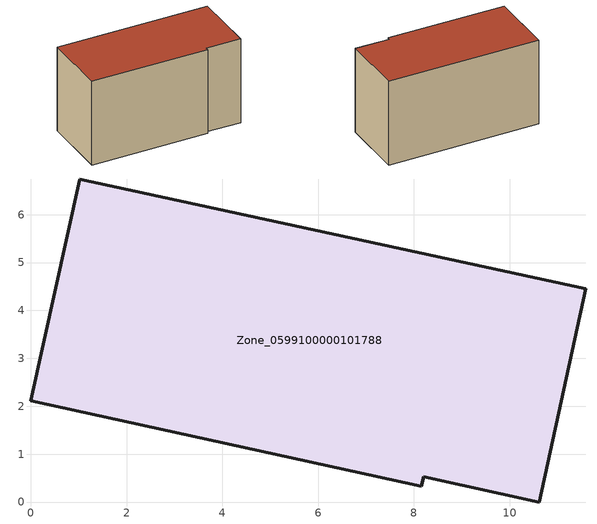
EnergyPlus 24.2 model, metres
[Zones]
Zone_0599100000101788
 floor ground (C_G): 1.02,6.75 11.59,4.45 10.61,0 8.2,0.53 8.16,0.33 0,2.12 z0
 wall outside (C_F): 11.59,4.45 1.02,6.75 0,2.12 8.16,0.33 8.2,0.53 10.61,0 11.59,4.45 z0:6.25
 roof outside (C_R): 1.02,6.75 0,2.12 8.16,0.33 8.2,0.53 10.61,0 11.59,4.45 z6.25
[BUILDING]
Pand.0599100000101788: North Axis=0; Terrain=City; Loads Convergence Tolerance Value=0.04; Temperature Convergence Tolerance Value=0.4; Solar Distribution=FullExterior; Maximum Number of Warmup Days=25; Minimum Number of Warmup Days=1
[Site:Location]
Rotterdam.The.Hague.AP_ZH_NLD Design_Conditions: Latitude=51.96; Longitude=4.45; Time Zone=1; Elevation=-4.5
[SITE:GROUNDTEMPERATURE:BUILDINGSURFACE]
18, 18, 18, 18, 18, 18, 18, 18, 18, 18, 18, 18
[MATERIAL] Thermal Absorptance=0.9; Solar Absorptance=0.7; Visible Absorptance=0.7
Name | Roughness | Thickness | Conductivity | Density | Specific Heat
G.TC.1946 | MediumSmooth | 0.15 | 1 | 540 | 1210
F.TC.1946 | Rough | 0.3 | 0.857143 | 1920 | 840
R.TC.1946 | MediumRough | 0.2 | 0.909091 | 1500 | 1000
[CONSTRUCTION]
C_G: G.TC.1946
C_F: F.TC.1946
C_R: R.TC.1946
[ZONE]
Zone_0599100000101788: Type=1; Multiplier=1; Ceiling Height=Autocalculate; Volume=Autocalculate; Floor Area=autocalculate; Part of Total Floor Area=Yes
[ZONEINFILTRATION:DESIGNFLOWRATE]
Infil_Zone_0599100000101788: Zone or ZoneList or Space or SpaceList=Zone_0599100000101788; Schedule=AlwaysOn; Design Flow Rate Calculation Method=Flow/Area; Flow Rate per Floor Area=0.003; Constant Term Coefficient=1; Temperature Term Coefficient=0; Velocity Term Coefficient=0; Velocity Squared Term Coefficient=0
[HVACTEMPLATE:ZONE:IDEALLOADSAIRSYSTEM]
Zone_0599100000101788: Maximum Heating Supply Air Temperature=50; Minimum Cooling Supply Air Temperature=13; Maximum Heating Supply Air Humidity Ratio=0.0156; Minimum Cooling Supply Air Humidity Ratio=0.0077; Heating Limit=NoLimit; Cooling Limit=NoLimit; Dehumidification Control Type=ConstantSensibleHeatRatio; Cooling Sensible Heat Ratio=0.7; Dehumidification Setpoint=60; Humidification Control Type=None; Humidification Setpoint=30; Outdoor Air Method=None; Outdoor Air Flow Rate per Person=0.00944; Outdoor Air Flow Rate per Zone Floor Area=0; Outdoor Air Flow Rate per Zone=0; Demand Controlled Ventilation Type=None; Outdoor Air Economizer Type=NoEconomizer; Heat Recovery Type=None; Sensible Heat Recovery Effectiveness=0.7; Latent Heat Recovery Effectiveness=0.65
[ZONECONTROL:THERMOSTAT]
ThermostatControl_Zone_0599100000101788: Zone or ZoneList=Zone_0599100000101788; Control Type Schedule=DualSetpointControlType; Control 1=Thermostat_Zone_0599100000101788; Temperature Difference Between Cutout And Setpoint=0
[THERMOSTATSETPOINT:DUALSETPOINT]
Thermostat_Zone_0599100000101788: Heating Setpoint Temperature Schedule=HeatingSetpoint_Zone_0599100000101788; Cooling Setpoint Temperature Schedule=CoolingSetpoint_Zone_0599100000101788
[SCHEDULE:COMPACT]
HeatingSetpoint_Zone_0599100000101788: Through: 12/31, For: AllDays, Until: 24:00, 21
CoolingSetpoint_Zone_0599100000101788: Through: 12/31, For: AllDays, Until: 24:00, 24
DualSetpointControlType: Through: 12/31, For: AllDays, Until: 24:00, 4
AlwaysOn: Through: 12/31, For: AllDays, Until: 24:00, 1
